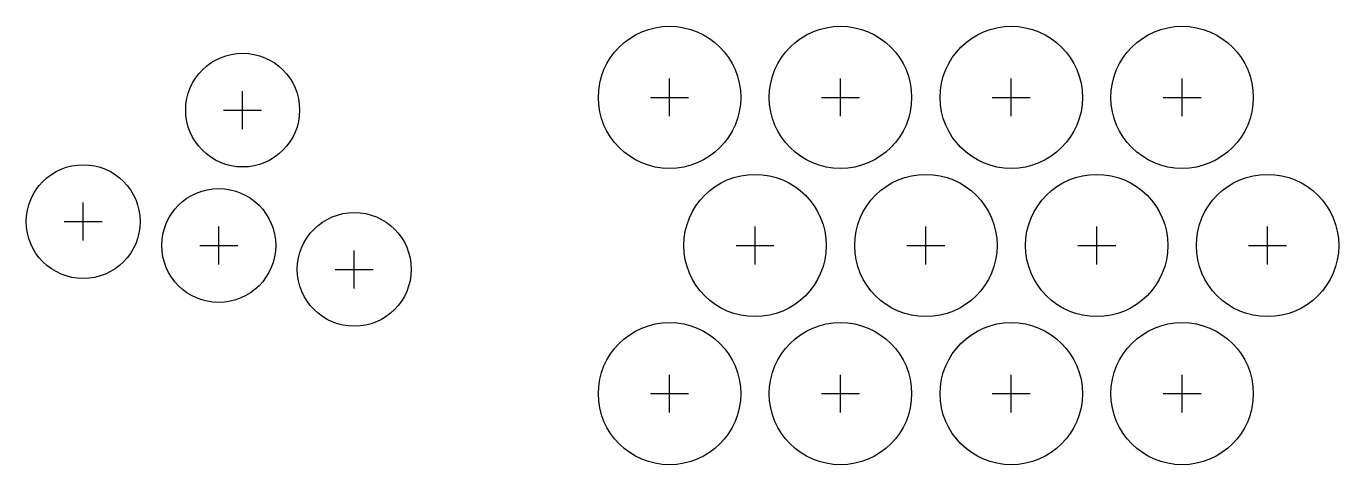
# Model space of a CAD drawing. Header units: millimetres. Extents: x -41 to 236, y -46 to 46.
import ezdxf

# ---------------------------------------------------------------- set-up
doc = ezdxf.new("R2010")
doc.units = ezdxf.units.MM
for name, color, linetype in [('BUTTONS_24', 1, 'Continuous'), ('BUTTONS_30', 5, 'Continuous'), ('REFERENCE', 8, 'Continuous')]:
    doc.layers.add(name, color=color, linetype=linetype)

msp = doc.modelspace()

# ---------------------------------------------------------------- linework, layer by layer
at = {"layer": 'BUTTONS_24'}
for centre in [(5.0358, 28.5594), (-28.5594, 5.0358), (0, 0), (28.5594, -5.0358)]:
    msp.add_circle(centre, 12, dxfattribs=at)
at = {"layer": 'BUTTONS_30'}
for centre in [(95, 31.25), (131, 31.25), (167, 31.25), (203, 31.25), (113, 0), (149, 0), (185, 0), (221, 0), (95, -31.25), (131, -31.25), (167, -31.25), (203, -31.25)]:
    msp.add_circle(centre, 15, dxfattribs=at)
at = {"layer": 'REFERENCE'}
for p, q in [((95, 27.25), (95, 35.25)), ((131, 27.25), (131, 35.25)), ((167, 27.25), (167, 35.25)), ((203, 27.25), (203, 35.25)), ((5.0358, 24.5594), (5.0358, 32.5594)), ((91, 31.25), (99, 31.25)), ((127, 31.25), (135, 31.25)), ((163, 31.25), (171, 31.25)), ((199, 31.25), (207, 31.25)), ((1.0358, 28.5594), (9.0358, 28.5594)), ((-28.5594, 1.0358), (-28.5594, 9.0358)), ((-32.5594, 5.0358), (-24.5594, 5.0358)), ((0, -4), (0, 4)), ((113, -4), (113, 4)), ((149, -4), (149, 4)), ((185, -4), (185, 4)), ((221, -4), (221, 4)), ((-4, 0), (4, 0)), ((109, 0), (117, 0)), ((145, 0), (153, 0)), ((181, 0), (189, 0)), ((217, 0), (225, 0)), ((28.5594, -9.0358), (28.5594, -1.0358)), ((24.5594, -5.0358), (32.5594, -5.0358)), ((95, -35.25), (95, -27.25)), ((131, -35.25), (131, -27.25)), ((167, -35.25), (167, -27.25)), ((203, -35.25), (203, -27.25)), ((91, -31.25), (99, -31.25)), ((127, -31.25), (135, -31.25)), ((163, -31.25), (171, -31.25)), ((199, -31.25), (207, -31.25))]:
    msp.add_line(p, q, dxfattribs=at)

doc.saveas('drawing.dxf')
